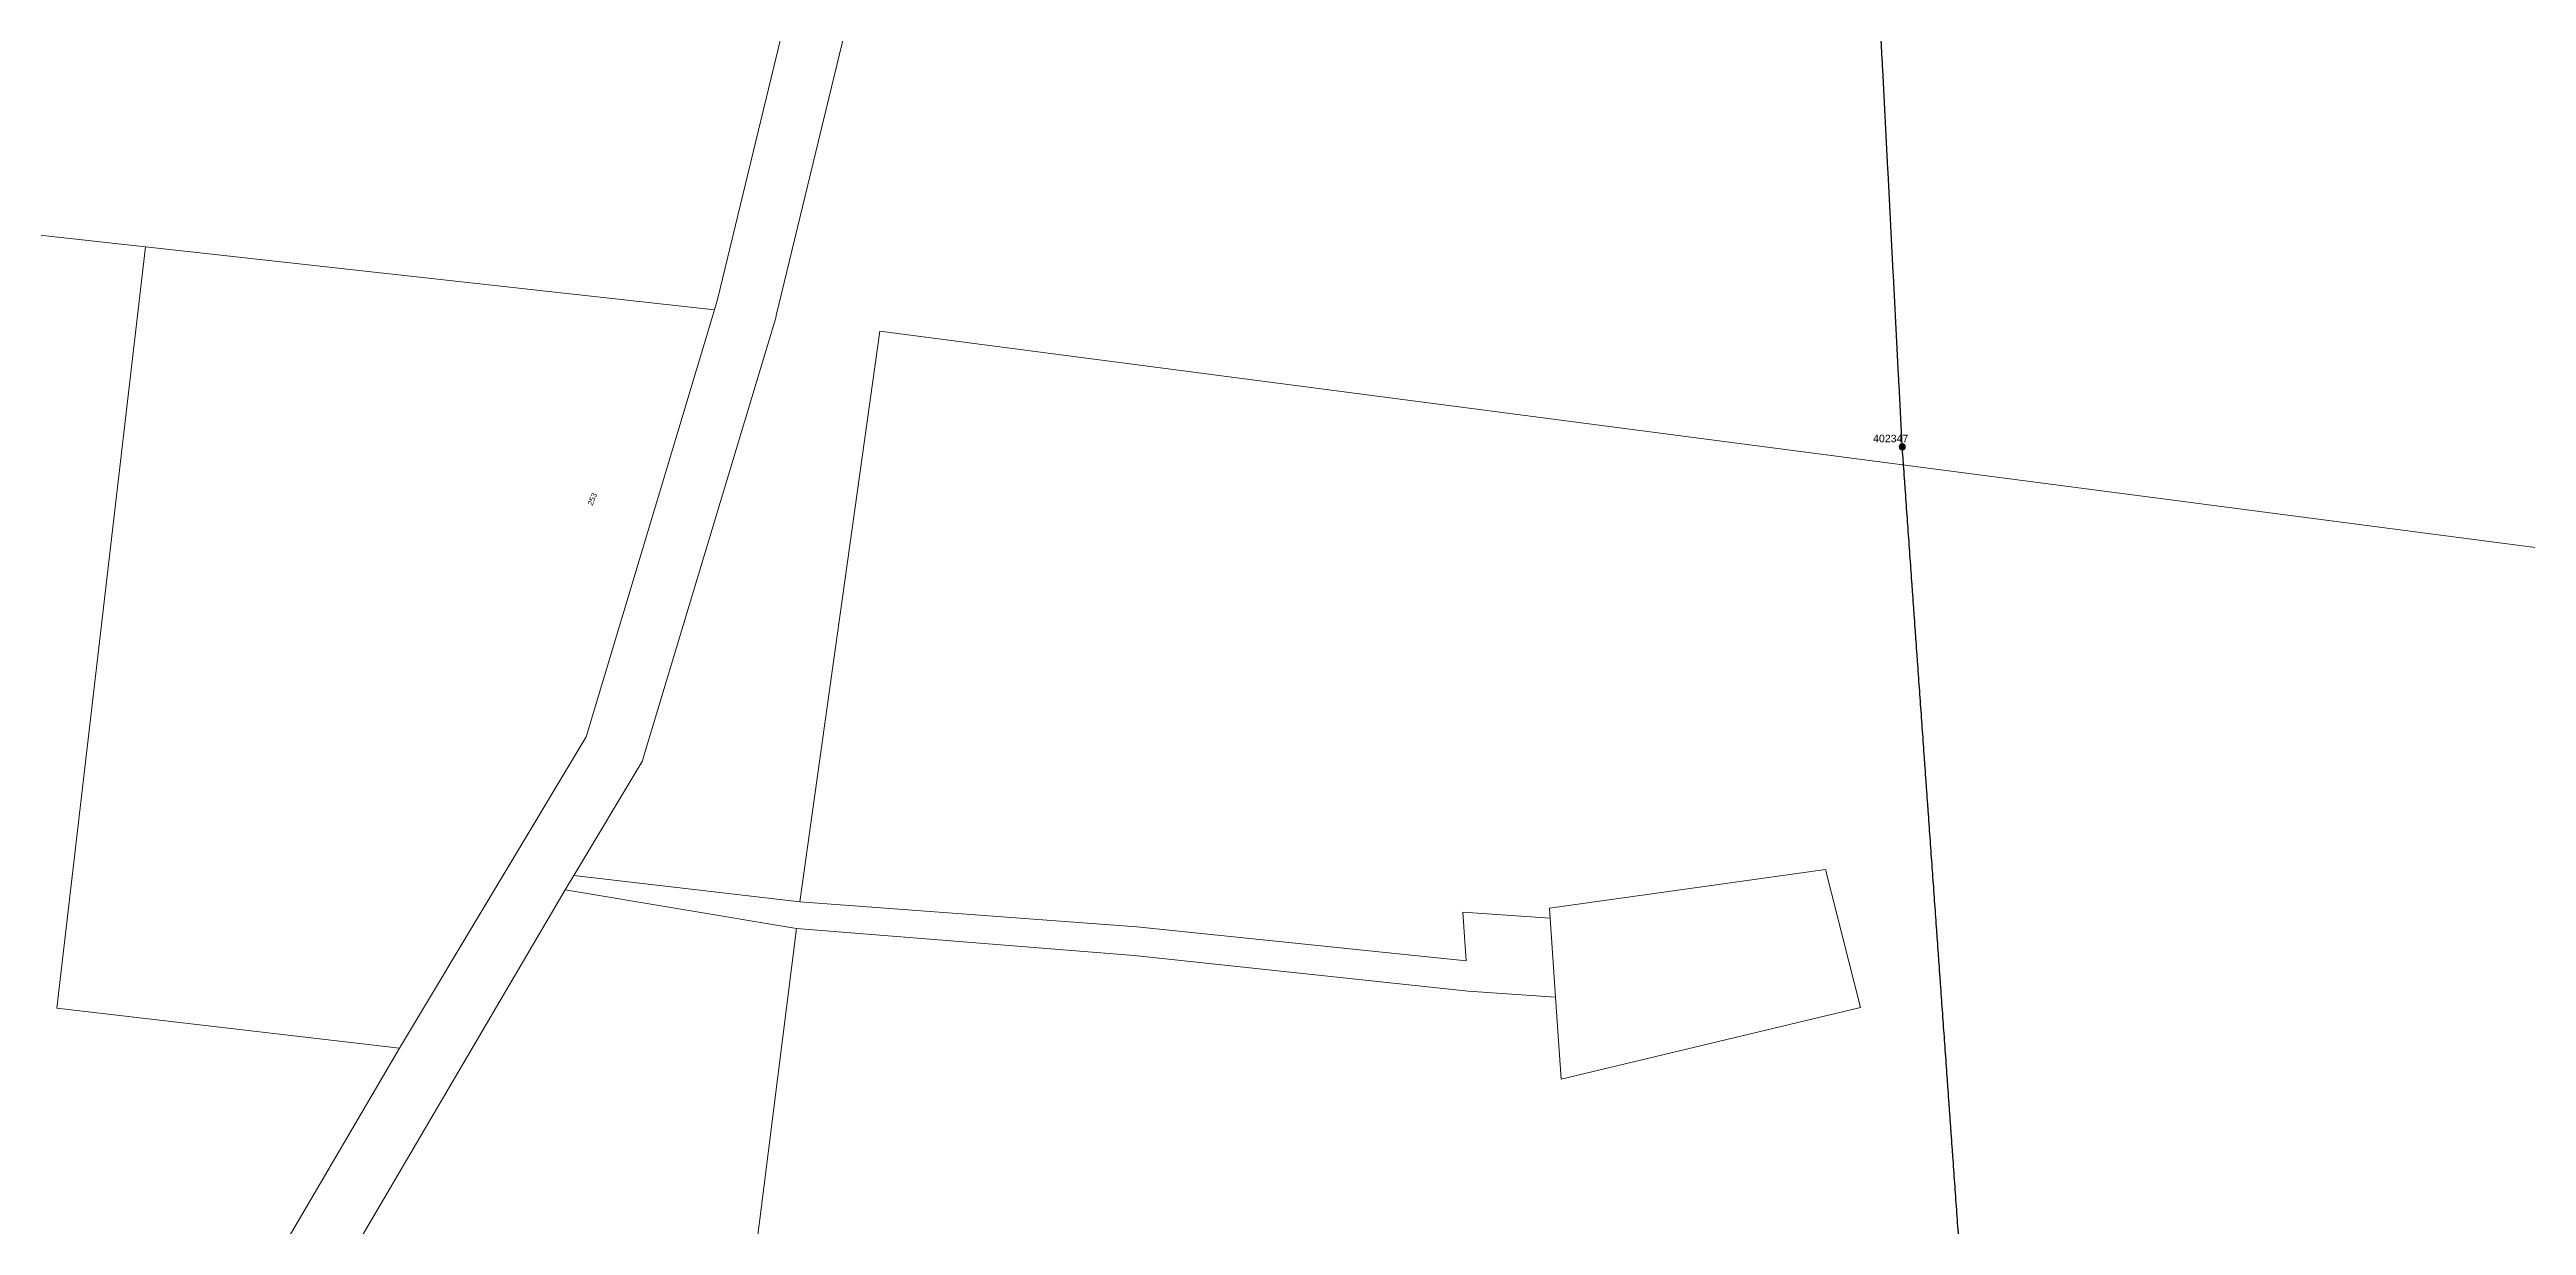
# Model space of a CAD drawing. Header units: metres. Extents: x 240566 to 246015, y 6282606 to 6289108.
# Drawn here: x 241612 to 242429, y 6285305 to 6285693 of the extents above; entities that cross this region are included whole.
import ezdxf
from ezdxf.enums import TextEntityAlignment as Align

# ---------------------------------------------------------------- set-up
doc = ezdxf.new("R2010")
doc.units = ezdxf.units.M
doc.linetypes.add('Cable Exist OH', pattern=[1, 1, 0])
doc.layers.get('0').update_dxf_attribs({"color": 6})
doc.layers.add('Cadastre Land Parcels_SP_EXT', color=9, linetype='Continuous', lineweight=5)
doc.layers.add('Cadastre Roads_SP_EXT', color=9, linetype='Continuous', lineweight=5)
doc.layers.add('Mains_HV_EXT', color=7, linetype='Continuous')
doc.layers.add('SupportsOH_SP_TR_HV_LV_SL_EXT', color=7, linetype='Continuous')
doc.styles.add('POLE_LABEL', font='arial.ttf')
doc.styles.get("Standard").update_dxf_attribs({"font": 'arial.ttf'})

# ---------------------------------------------------------------- blocks, each defined once
blk = doc.blocks.new('POLE_EXT')
blk.add_hatch(color=256).paths.add_polyline_path([(-1, 0, 1), (1, 0, 1)])
blk.add_lwpolyline([(-1, 0, 1), (1, 0, 1)], format="xyb", close=True)
for tag, height, flags, p in [('pNumber', 2.5, 8, (-17.84, 2.07)), ('OWNED_BY', 0.2, 9, (1.35, -0.4)), ('SPECIAL_USE', 0.2, 9, (1.35, -0.8)), ('STATE', 0.2, 9, (1.35, -1)), ('cLV', 0.2, 9, (1.35, -1.4)), ('hDepth', 0.2, 9, (1.35, -1.6)), ('hDia', 0.2, 9, (1.35, -1.8)), ('cHV', 0.2, 9, (1.35, -2)), ('cLinedev', 0.2, 9, (1.35, -3.4)), ('pExisting', 0.2, 9, (1.35, -3.8)), ('pFooting', 0.2, 9, (1.35, -4.4)), ('pNew', 0.2, 9, (1.35, -4.6)), ('pRelocate', 0.2, 9, (1.35, -5)), ('pRemove', 0.2, 9, (1.35, -5.2)), ('pReplace', 0.2, 9, (1.35, -5.4)), ('pStay', 0.2, 9, (1.35, -5.6)), ('pType', 0.2, 9, (1.35, -5.8)), ('cspan', 0.2, 9, (1.35, -6)), ('STREETNAME', 0.2, 9, (1.35, -6.2)), ('SUBURB', 0.2, 9, (1.35, -6.4)), ('OPERATED_BY', 0.2, 9, (1.36, -7.01)), ('PARENT', 0.2, 9, (1.35, -0.6)), ('USAGE', 0.2, 9, (1.35, -1.2)), ('LBRACKET', 0.2, 9, (1.35, -2.2)), ('LExisting', 0.2, 9, (1.35, -2.4)), ('LANTNUMBER', 0.2, 9, (1.35, -2.6)), ('LOther', 0.2, 9, (1.35, -2.8)), ('LRemove', 0.2, 9, (1.35, -3)), ('LEGEND', 0.2, 9, (1.35, -3.2)), ('LOCATION', 0.2, 9, (1.35, -3.6)), ('PFNUMBER', 0.2, 9, (1.35, -4)), ('NEWPFNUMBER', 0.2, 9, (1.35, -4.2)), ('NOTES', 0.2, 9, (1.35, -6.6)), ('MAINTAINED_BY', 0.2, 9, (1.36, -6.81))]:
    blk.add_attdef(tag, text='', height=height, dxfattribs=dict(flags=flags)).set_placement(p, align=Align.MIDDLE_LEFT)
at = {"style": 'POLE_LABEL'}
for tag, height, flags, p in [('STRUCTURE_PLANT_NUMBER', 0.2, 9, (1.35, 0.03)), ('ASSET_NUM', 2.5, 8, (2, 2)), ('STREET_CODE', 0.2, 9, (1.35, -0.2))]:
    blk.add_attdef(tag, text='', height=height, dxfattribs=dict(at, flags=flags)).set_placement(p, align=Align.MIDDLE_LEFT)
at = {"flags": 1}
blk.add_attdef('Z', (1.35, -7.33), '', height=0.2, dxfattribs=at)

msp = doc.modelspace()

# ---------------------------------------------------------------- linework, layer by layer
at = {"layer": 'Cadastre Land Parcels_SP_EXT', "linetype": 'Continuous'}
for points in [[(241832.41, 6285610.53), (241878.85, 6285802.48), (241884.97, 6285879.46), (241825.06, 6285912.15), (241636.19, 6285925.39), (241458.44, 6285974.56), (241260.01, 6286052.81), (241211.75, 6285675.58), (241643.61, 6285627.91), (241831.39, 6285607.18), (241832.41, 6285610.53)], [(242071.1, 6285767.34), (241915.63, 6285862.41), (241910.44, 6285865.6), (241900.9, 6285826.05), (241898.74, 6285799.24), (241851.8, 6285605.28), (241851.63, 6285604.5), (241807.51, 6285458.02), (241784.98, 6285420.44), (241859.58, 6285411.76), (241885.92, 6285600.12), (242461.86, 6285524.84), (242503.22, 6285809.89), (242420.61, 6285777.49), (242379.48, 6285758.4), (242207.48, 6285711.17), (242071.1, 6285767.34)], [(241831.39, 6285607.18), (241643.61, 6285627.91), (241614.29, 6285376.62), (241727.44, 6285363.42), (241789.07, 6285466.18), (241831.39, 6285607.18)], [(242109.02, 6285380.24), (242110.87, 6285353.2), (242209.67, 6285376.87), (242198.09, 6285422.38), (242107, 6285409.64), (242107.23, 6285406.31), (242109.02, 6285380.24)], [(241858.46, 6285402.92), (241782.16, 6285415.74), (241573.02, 6285059.63), (241492.74, 6285005.84), (241807.7, 6285000.83), (241858.46, 6285402.92)], [(242107.23, 6285406.31), (242078.36, 6285408.35), (242079.46, 6285392.31), (241970.83, 6285403.45), (241859.58, 6285411.76), (241784.98, 6285420.44), (241782.16, 6285415.74), (241858.46, 6285402.92), (241969.93, 6285394.05), (242080.15, 6285382.29), (242109.02, 6285380.24), (242107.23, 6285406.31)]]:
    msp.add_lwpolyline(points, close=True, dxfattribs=at)
msp.add_lwpolyline([(242597.94, 6284851.16), (242674.89, 6285411), (242679.78, 6285446.87), (242686.4, 6285494.66), (242461.39, 6285521.5), (242461.86, 6285524.84), (242461.86, 6285524.84), (241885.92, 6285600.12), (241859.58, 6285411.76), (241970.83, 6285403.45), (242079.46, 6285392.31), (242078.36, 6285408.35), (242107.23, 6285406.31), (242107, 6285409.64), (242198.09, 6285422.38), (242209.67, 6285376.87), (242110.87, 6285353.2), (242109.02, 6285380.24), (242080.15, 6285382.29), (241969.93, 6285394.05), (241858.46, 6285402.92), (241807.7, 6285000.83)], dxfattribs=at)
at = {"layer": 'Cadastre Roads_SP_EXT', "linetype": 'Continuous'}
msp.add_lwpolyline([(241573.02, 6285059.63), (241782.16, 6285415.74), (241784.98, 6285420.44), (241807.51, 6285458.02), (241851.63, 6285604.5), (241851.8, 6285605.28), (241898.74, 6285799.24), (241900.9, 6285826.05), (241910.44, 6285865.6), (241896.02, 6285873.44), (241884.97, 6285879.46), (241878.85, 6285802.48), (241832.41, 6285610.53), (241831.39, 6285607.18), (241789.07, 6285466.18), (241727.44, 6285363.42), (241557.52, 6285073.65)], dxfattribs=at)
at = {"layer": 'Mains_HV_EXT', "linetype": 'Cable Exist OH'}
msp.add_lwpolyline([(242283.35, 6284722.08), (242223.44, 6285561.94), (242215.51, 6285715.41)], dxfattribs=at)

# ---------------------------------------------------------------- block references
at = {"layer": 'SupportsOH_SP_TR_HV_LV_SL_EXT'}
ref = msp.add_blockref('POLE_EXT', (242223.44, 6285561.94), dxfattribs=at)
ref.add_attrib('ASSET_NUM', '402347', dxfattribs={"layer": '0', "height": 2.5, "style": 'POLE_LABEL'}).set_placement((242225.45, 6285562.69), align=Align.BOTTOM_RIGHT)

# ---------------------------------------------------------------- texts
at = {"layer": 'Cadastre Land Parcels_SP_EXT'}
msp.add_text('253', height=1.8, rotation=66.9, dxfattribs=at).set_placement((241791.07, 6285542.41))

doc.saveas('drawing.dxf')
